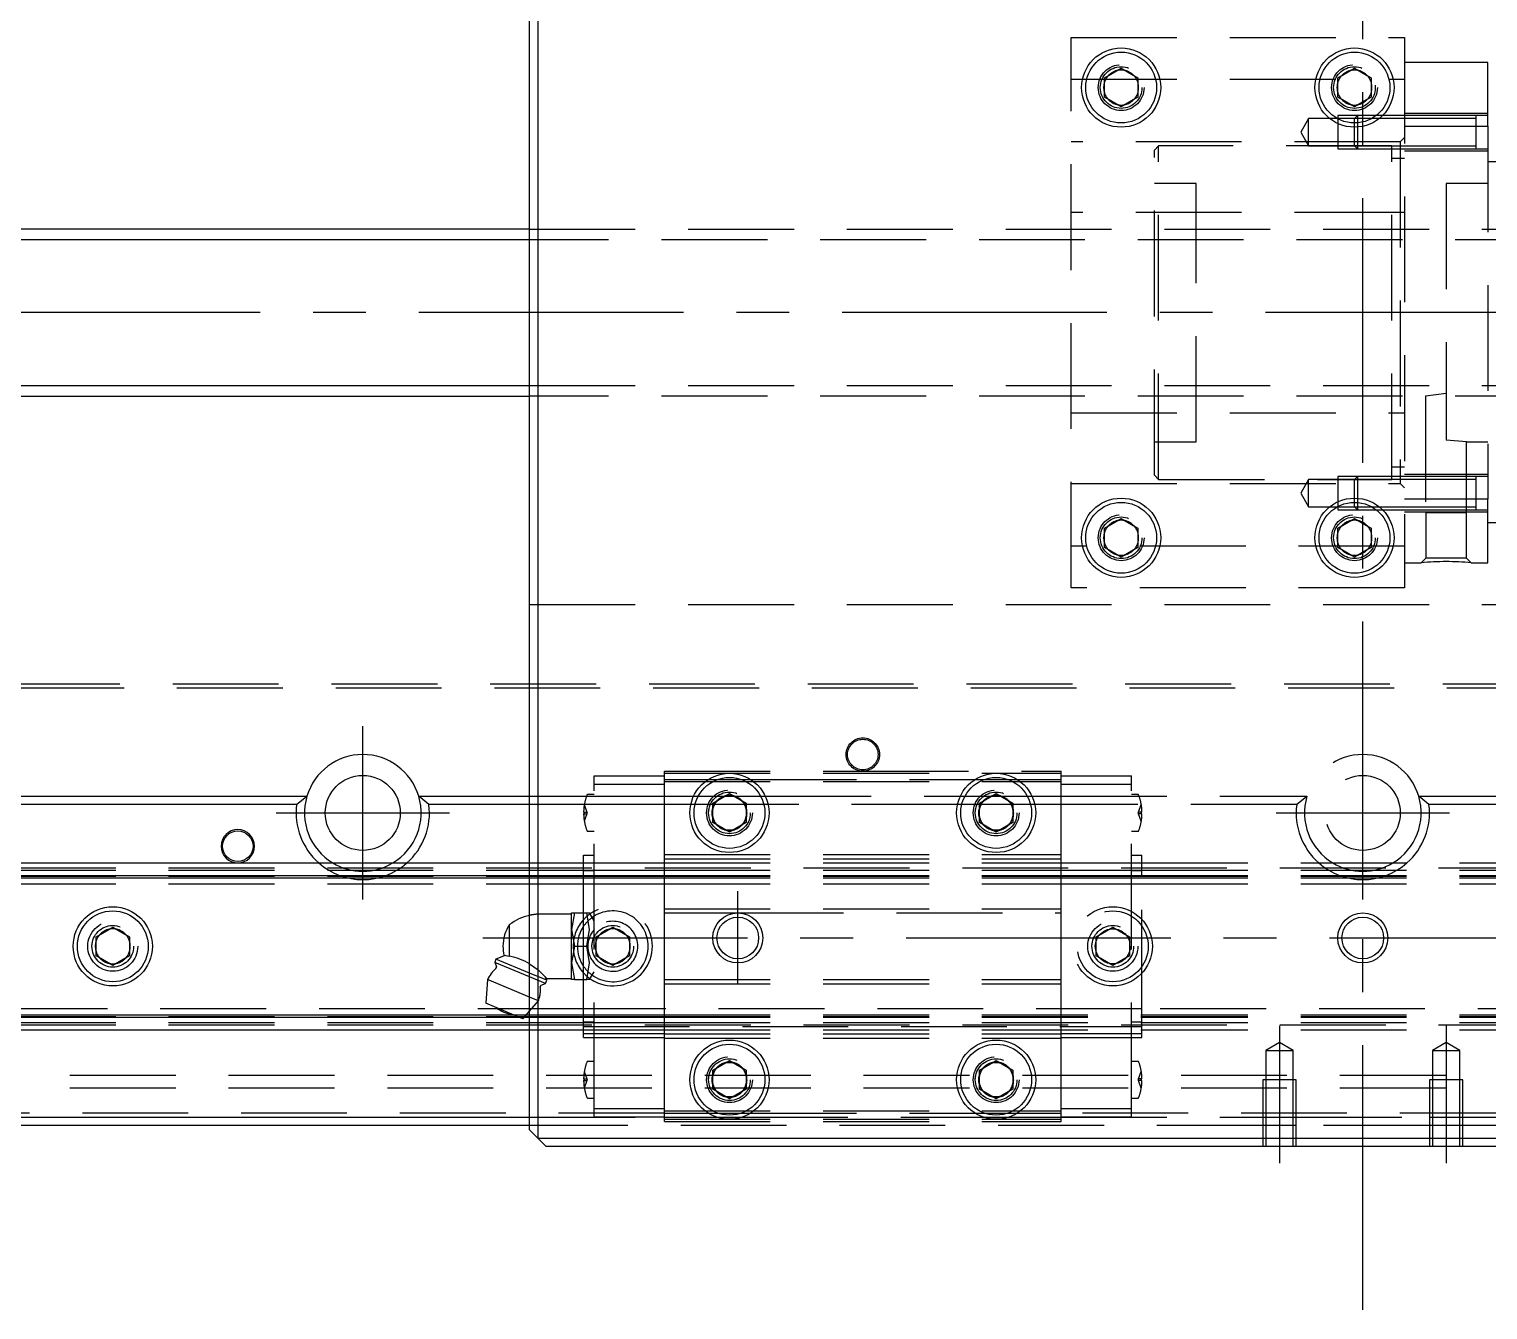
# Model space of a CAD drawing. Extents: x -11 to 1025, y -330 to 120.
# Drawn here: x 250 to 425, y -119.6 to 34 of the extents above; entities that cross this region are included whole.
import ezdxf

# ---------------------------------------------------------------- set-up
doc = ezdxf.new("R2010")
doc.units = 0
doc.linetypes.add('CENTER', pattern=[50.8, 31.75, -6.35, 6.35, -6.35])
doc.linetypes.add('DASHED', pattern=[19.05, 12.7, -6.35])
doc.layers.get('0').update_dxf_attribs({"linetype": 'CONTINUOUS'})
doc.layers.add('CENTER', color=1, linetype='CENTER')

msp = doc.modelspace()

# ---------------------------------------------------------------- linework, layer by layer
at = {"color": 7, "linetype": 'CONTINUOUS'}
for p, q in [((311, 99), (311, -99)), ((310, -98), (310, 98)), ((379, 28.15), (381, 29.31)), ((379, 25.85), (379, 28.15)), ((381, 29.31), (383, 28.15)), ((383, 28.15), (383, 25.85)), ((407, 28.15), (409, 29.31)), ((407, 25.85), (407, 28.15)), ((409, 29.31), (411, 28.15)), ((411, 28.15), (411, 25.85)), ((381, 24.69), (379, 25.85)), ((383, 25.85), (381, 24.69)), ((409, 24.69), (407, 25.85)), ((411, 25.85), (409, 24.69)), ((310, 10), (28, 10)), ((28, -10), (310, -10)), ((379, -25.85), (381, -24.69)), ((379, -28.15), (379, -25.85)), ((381, -24.69), (383, -25.85)), ((383, -25.85), (383, -28.15)), ((407, -25.85), (409, -24.69)), ((407, -28.15), (407, -25.85)), ((409, -24.69), (411, -25.85)), ((411, -25.85), (411, -28.15)), ((381, -29.31), (379, -28.15)), ((383, -28.15), (381, -29.31)), ((409, -29.31), (407, -28.15)), ((411, -28.15), (409, -29.31)), ((332, -58.85), (334, -57.69)), ((334, -57.69), (336, -58.85)), ((364, -58.85), (366, -57.69)), ((366, -57.69), (368, -58.85)), ((176.71, -58), (283.29, -58)), ((282.06, -59), (177.94, -59)), ((282.06, -59), (283.29, -58)), ((296.71, -58), (310, -58)), ((297.94, -59), (296.71, -58)), ((310, -59), (297.94, -59)), ((332, -61.15), (332, -58.85)), ((336, -58.85), (336, -61.15)), ((364, -61.15), (364, -58.85)), ((368, -58.85), (368, -61.15)), ((334, -62.31), (332, -61.15)), ((336, -61.15), (334, -62.31)), ((366, -62.31), (364, -61.15)), ((368, -61.15), (366, -62.31)), ((0, -66), (310, -66)), ((0, -67.52), (310, -67.52)), ((0, -67.8), (310, -67.8)), ((307.6, -77.18), (307.6, -73.4)), ((258, -74.85), (260, -73.69)), ((258, -77.15), (258, -74.85)), ((260, -73.69), (262, -74.85)), ((262, -74.85), (262, -77.15)), ((260, -78.31), (258, -77.15)), ((262, -77.15), (260, -78.31)), ((305.98, -77.56), (305.83, -77.93)), ((305.83, -77.93), (306.04, -78.44)), ((310, -79.66), (305.83, -77.93)), ((307.1, -77.09), (305.98, -77.56)), ((310, -79.22), (305.98, -77.56)), ((306.94, -77.07), (307.6, -77.18)), ((304.97, -80), (304.77, -82.84)), ((310, -82.09), (304.97, -80)), ((309.2, -84.68), (304.77, -82.84)), ((309.2, -84.68), (310, -83.76)), ((0, -84.2), (308.05, -84.2)), ((0, -84.48), (308.73, -84.48)), ((309.37, -84.48), (310, -84.48)), ((309.62, -84.2), (310, -84.2)), ((0, -86), (310, -86)), ((332, -90.85), (334, -89.69)), ((332, -93.15), (332, -90.85)), ((334, -89.69), (336, -90.85)), ((336, -90.85), (336, -93.15)), ((364, -90.85), (366, -89.69)), ((364, -93.15), (364, -90.85)), ((366, -89.69), (368, -90.85)), ((368, -90.85), (368, -93.15)), ((334, -94.31), (332, -93.15)), ((336, -93.15), (334, -94.31)), ((366, -94.31), (364, -93.15)), ((368, -93.15), (366, -94.31)), ((1, -96.5), (310, -96.5)), ((310, -97.5), (2, -97.5)), ((311, -99), (310, -98)), ((312, -100), (311, -99)), ((311, -99), (509, -99)), ((508, -100), (312, -100))]:
    msp.add_line(p, q, dxfattribs=at)
at = {"color": 3, "linetype": 'DASHED'}
for p, q in [((375, 33), (415, 33)), ((375, -33), (375, 33)), ((415, 33), (415, -33)), ((425, 30), (415, 30)), ((425, 22.36), (425, 30)), ((375, 28), (415, 28)), ((378.5, 27), (378.51, 27.25)), ((411.48, 27.29), (411.5, 27)), ((403.5, 23.3), (402.55, 21.65)), ((407, 23.3), (403.5, 23.3)), ((403.5, 20), (403.5, 23.3)), ((409.35, 23.65), (407, 23.65)), ((407, 23.65), (407, 23.25)), ((409, 23.3), (407, 23.3)), ((407, 23.25), (407, 22.69)), ((409.35, 23.65), (409, 23.3)), ((411.09, 23.3), (409, 23.3)), ((409, 22.75), (409, 23.3)), ((411.62, 23.65), (409.35, 23.65)), ((411.62, 23.65), (409.35, 23.65)), ((409.35, 23.65), (409.35, 22.76)), ((409.35, 22.76), (409.35, 22.26)), ((411.98, 23.3), (411.09, 23.3)), ((412.37, 23.65), (411.62, 23.65)), ((412.37, 23.65), (411.62, 23.65)), ((415, 23.3), (411.98, 23.3)), ((415, 23.65), (412.37, 23.65)), ((415, 23.65), (412.37, 23.65)), ((425, 23.9), (415, 23.9)), ((423.6, 23.65), (415, 23.65)), ((423.6, 23.3), (415, 23.3)), ((425, 23.65), (423.59, 23.65)), ((423.6, 19.65), (423.6, 23.65)), ((423.6, 19.65), (423.6, 23.65)), ((402.55, 21.65), (403.5, 20)), ((407, 22.69), (407, 19.65)), ((409, 22.25), (409, 22.75)), ((409, 20), (409, 22.25)), ((409.35, 22.26), (409.35, 19.65)), ((415, 22.36), (425, 22.36)), ((425, 22.36), (425, -22.36)), ((414.5, 20.5), (375, 20.5)), ((385.5, 20), (385, 19.5)), ((385, -19.5), (385, 19.5)), ((413.5, 20), (385.5, 20)), ((385.5, -20), (385.5, 20)), ((403.5, 20), (407, 20)), ((407, 20), (409, 20)), ((407, 19.65), (409.35, 19.65)), ((409, 20), (409.35, 19.65)), ((409, 20), (415, 20)), ((409.35, 19.65), (415, 19.65)), ((409.35, 19.65), (415, 19.65)), ((413.5, -20), (413.5, 20)), ((415, 21), (414.5, 20.5)), ((414.5, 20.5), (414.5, -20.5)), ((415, 20), (423.6, 20)), ((415, 19.65), (423.6, 19.65)), ((415, 19.4), (425, 19.4)), ((423.59, 19.65), (425, 19.65)), ((423.6, 19.65), (423.6, 19.65)), ((415, 18.5), (413.5, 18.5)), ((425, 18.15), (429, 18.15)), ((390, 15.5), (385, 15.5)), ((390, -15.5), (390, 15.5)), ((425, 15.5), (420, 15.5)), ((420, 15.5), (420, -15.3)), ((414.5, 12), (375, 12)), ((415, 12), (414.5, 12)), ((310, 10), (510, 10)), ((510, 8.75), (310, 8.75)), ((310, -8.75), (510, -8.75)), ((510, -10), (310, -10)), ((420, -9.69), (417.54, -10)), ((417.54, -10), (417.59, -9.99)), ((417.54, -10), (417.54, -24)), ((375, -12), (414.5, -12)), ((414.5, -12), (415, -12)), ((414.5, -12), (415, -12)), ((385, -15.5), (390, -15.5)), ((422.46, -15.5), (420, -15.3)), ((422.46, -24), (422.46, -15.5)), ((422.46, -15.5), (425, -15.5)), ((413.5, -18.5), (415, -18.5)), ((375, -20.5), (414.5, -20.5)), ((385, -19.5), (385.5, -20)), ((385.5, -20), (413.5, -20)), ((403.5, -20), (402.55, -21.65)), ((407, -20), (403.5, -20)), ((403.5, -21.65), (403.5, -20)), ((409.35, -19.65), (407, -19.65)), ((407, -19.65), (407, -22.69)), ((409, -20), (407, -20)), ((409.35, -19.65), (409, -20)), ((415, -20), (409, -20)), ((409, -22.25), (409, -20)), ((415, -19.65), (409.35, -19.65)), ((415, -19.65), (409.35, -19.65)), ((409.35, -19.65), (409.35, -22.26)), ((414.5, -20.5), (415, -21)), ((425, -19.4), (415, -19.4)), ((423.6, -19.65), (415, -19.65)), ((423.6, -20), (415, -20)), ((425, -19.65), (423.59, -19.65)), ((423.6, -23.65), (423.6, -19.65)), ((423.6, -23.65), (423.6, -19.65)), ((402.55, -21.65), (403.5, -23.3)), ((403.5, -23.3), (403.5, -21.65)), ((407, -22.69), (407, -23.25)), ((409, -22.75), (409, -22.25)), ((409, -23.3), (409, -22.75)), ((409.35, -22.26), (409.35, -22.76)), ((425, -22.36), (415, -22.36)), ((425, -30), (425, -22.36)), ((403.5, -23.3), (407, -23.3)), ((407, -23.25), (407, -23.65)), ((407, -23.3), (409, -23.3)), ((407, -23.65), (409.35, -23.65)), ((409, -23.3), (409.35, -23.65)), ((409, -23.3), (411.09, -23.3)), ((409.35, -22.76), (409.35, -23.65)), ((409.35, -23.65), (411.62, -23.65)), ((409.35, -23.65), (411.62, -23.65)), ((411.09, -23.3), (411.98, -23.3)), ((411.62, -23.65), (412.37, -23.65)), ((411.62, -23.65), (412.37, -23.65)), ((411.98, -23.3), (415, -23.3)), ((412.37, -23.65), (415, -23.65)), ((412.37, -23.65), (415, -23.65)), ((415, -23.3), (423.6, -23.3)), ((415, -23.65), (423.6, -23.65)), ((415, -23.9), (425, -23.9)), ((422.46, -24), (417.54, -24)), ((417.55, -24), (417.55, -29.45)), ((422.45, -29.45), (422.45, -24)), ((423.59, -23.65), (425, -23.65)), ((423.6, -23.65), (423.6, -23.65)), ((425, -25.15), (429, -25.15)), ((415, -28), (375, -28)), ((378.5, -27), (378.51, -26.75)), ((406.5, -27), (406.52, -26.7)), ((417.55, -29.45), (417, -30)), ((422.45, -29.45), (417.55, -29.45)), ((423, -30), (422.45, -29.45)), ((415, -30), (417, -30)), ((423, -30), (425, -30)), ((415, -33), (375, -33)), ((310, -35), (510, -35)), ((0.5, -44.5), (819.5, -44.5)), ((1, -45), (819, -45)), ((317.77, -55.55), (326.2, -55.55)), ((317.77, -56.55), (317.77, -55.55)), ((326.2, -56), (326.2, -55)), ((326.2, -55), (350, -55)), ((326.2, -55.25), (373.8, -55.25)), ((326.2, -56), (331.44, -56)), ((326.2, -65), (326.2, -56)), ((331.44, -56), (332.56, -56)), ((332.56, -56), (335.44, -56)), ((335.44, -56), (336.56, -56)), ((336.56, -56), (363.44, -56)), ((350, -55), (373.8, -55)), ((363.44, -56), (364.56, -56)), ((364.56, -56), (367.44, -56)), ((367.44, -56), (368.56, -56)), ((368.56, -56), (373.8, -56)), ((373.8, -56), (373.8, -55)), ((373.8, -55.55), (382.23, -55.55)), ((373.8, -65), (373.8, -56)), ((382.23, -56.55), (382.23, -55.55)), ((317.77, -56.55), (326.2, -56.55)), ((317.77, -95.45), (317.77, -56.55)), ((326.2, -56.25), (373.8, -56.25)), ((373.8, -56.55), (382.23, -56.55)), ((382.23, -95.45), (382.23, -56.55)), ((310, -58), (316.84, -58)), ((316.58, -59), (310, -59)), ((316.58, -59), (316.9, -59.9)), ((317.77, -59), (316.58, -59)), ((316.84, -58), (317.77, -58)), ((317.77, -57.8), (316.99, -57.8)), ((317.77, -58), (326.2, -58)), ((326.2, -59), (317.77, -59)), ((326.2, -58), (329.69, -58)), ((329.36, -59), (326.2, -59)), ((329.87, -59), (329.36, -59)), ((329.69, -58), (330.25, -58)), ((331.44, -59), (329.87, -59)), ((330.25, -58), (332.11, -58)), ((331.71, -59), (331.44, -59)), ((332, -59), (331.71, -59)), ((332.15, -59), (332, -59)), ((332.11, -58), (332.5, -58)), ((332.2, -59), (332.15, -59)), ((335.8, -59), (332.2, -59)), ((332.5, -58), (333.36, -58)), ((333.36, -58), (333.46, -58)), ((333.46, -58), (333.5, -58)), ((333.5, -58), (334.5, -58)), ((334.5, -58), (334.54, -58)), ((334.54, -58), (334.64, -58)), ((334.64, -58), (335.5, -58)), ((335.5, -58), (335.89, -58)), ((335.85, -59), (335.8, -59)), ((336, -59), (335.85, -59)), ((335.89, -58), (337.75, -58)), ((336.29, -59), (336, -59)), ((336.56, -59), (336.29, -59)), ((338.13, -59), (336.56, -59)), ((337.75, -58), (338.31, -58)), ((338.64, -59), (338.13, -59)), ((338.31, -58), (361.69, -58)), ((361.36, -59), (338.64, -59)), ((361.87, -59), (361.36, -59)), ((361.69, -58), (362.25, -58)), ((363.44, -59), (361.87, -59)), ((362.25, -58), (364.11, -58)), ((363.71, -59), (363.44, -59)), ((364, -59), (363.71, -59)), ((364.15, -59), (364, -59)), ((364.11, -58), (364.5, -58)), ((364.2, -59), (364.15, -59)), ((367.8, -59), (364.2, -59)), ((364.5, -58), (365.36, -58)), ((365.36, -58), (365.46, -58)), ((365.46, -58), (365.5, -58)), ((365.5, -58), (366.5, -58)), ((366.5, -58), (366.54, -58)), ((366.54, -58), (366.64, -58)), ((366.64, -58), (367.5, -58)), ((367.5, -58), (367.89, -58)), ((367.85, -59), (367.8, -59)), ((368, -59), (367.85, -59)), ((367.89, -58), (369.75, -58)), ((368.29, -59), (368, -59)), ((368.56, -59), (368.29, -59)), ((370.13, -59), (368.56, -59)), ((369.75, -58), (370.31, -58)), ((370.64, -59), (370.13, -59)), ((370.31, -58), (373.8, -58)), ((373.8, -59), (370.64, -59)), ((373.8, -58), (403.29, -58)), ((402.06, -59), (373.8, -59)), ((383.01, -57.8), (382.23, -57.8)), ((383.1, -59.9), (383.42, -59)), ((402.06, -59), (403.29, -58)), ((416.71, -58), (446.2, -58)), ((417.94, -59), (416.71, -58)), ((446.2, -59), (417.94, -59)), ((316.5, -59.9), (316.58, -59.9)), ((316.58, -60.1), (316.5, -60.1)), ((316.58, -59.9), (316.9, -59.9)), ((316.58, -59.9), (316.58, -60.1)), ((316.9, -60.1), (316.58, -61)), ((316.58, -60.1), (316.9, -60.1)), ((316.9, -59.9), (316.94, -60)), ((316.9, -60.1), (316.94, -60)), ((331.5, -60), (331.53, -59.59)), ((363.5, -60), (363.53, -59.59)), ((383.1, -59.9), (383.06, -60)), ((383.1, -60.1), (383.06, -60)), ((383.42, -59.9), (383.1, -59.9)), ((383.42, -61), (383.1, -60.1)), ((383.42, -60.1), (383.1, -60.1)), ((383.42, -60.1), (383.42, -59.9)), ((383.42, -59.9), (383.5, -59.9)), ((383.5, -60.1), (383.42, -60.1)), ((316.99, -62.2), (317.77, -62.2)), ((382.23, -62.2), (383.01, -62.2)), ((310, -66), (316.5, -66)), ((316.5, -65.07), (317.77, -65.07)), ((316.5, -67.67), (316.5, -65.07)), ((316.5, -65.08), (317.77, -65.08)), ((316.5, -66), (317.77, -66)), ((317.77, -66), (326.2, -66)), ((326.2, -65), (373.8, -65)), ((326.2, -65.5), (326.2, -65)), ((326.2, -71.5), (326.2, -65.5)), ((326.2, -65.5), (373.8, -65.5)), ((326.2, -66), (373.8, -66)), ((373.8, -65.5), (373.8, -65)), ((373.8, -71.5), (373.8, -65.5)), ((373.8, -66), (383.5, -66)), ((382.23, -65.07), (383.5, -65.07)), ((382.23, -65.08), (383.5, -65.08)), ((383.5, -67.67), (383.5, -65.07)), ((383.5, -66), (436.5, -66)), ((0, -66.6), (820, -66.6)), ((0, -66.85), (310, -66.85)), ((0, -67.58), (316.5, -67.58)), ((310, -66.85), (316.5, -66.85)), ((310, -67.52), (316.5, -67.52)), ((310, -67.8), (316.5, -67.8)), ((316.5, -66.85), (317.77, -66.85)), ((316.5, -66.92), (317.77, -66.92)), ((316.5, -67.52), (317.77, -67.52)), ((316.5, -67.58), (317.77, -67.58)), ((316.5, -72), (316.5, -67.67)), ((316.5, -67.8), (317.77, -67.8)), ((317.77, -66.85), (326.2, -66.85)), ((317.77, -67.52), (326.2, -67.52)), ((317.77, -67.58), (326.2, -67.58)), ((317.77, -67.8), (326.2, -67.8)), ((326.2, -66.85), (373.8, -66.85)), ((326.2, -67.52), (373.8, -67.52)), ((326.2, -67.58), (373.8, -67.58)), ((326.2, -67.8), (373.8, -67.8)), ((373.8, -66.85), (383.5, -66.85)), ((373.8, -67.52), (383.5, -67.52)), ((373.8, -67.58), (383.5, -67.58)), ((373.8, -67.8), (383.5, -67.8)), ((382.23, -66.92), (383.5, -66.92)), ((383.5, -66.85), (436.5, -66.85)), ((383.5, -67.52), (436.5, -67.52)), ((383.5, -67.58), (436.5, -67.58)), ((383.5, -84.33), (383.5, -67.67)), ((383.5, -67.8), (436.5, -67.8)), ((0, -68.5), (316.5, -68.5)), ((316.5, -68.5), (317.77, -68.5)), ((317.77, -68.5), (326.2, -68.5)), ((326.2, -68.5), (373.8, -68.5)), ((373.8, -68.5), (383.5, -68.5)), ((383.5, -68.5), (436.5, -68.5)), ((326.2, -72), (326.2, -71.5)), ((326.2, -71.5), (373.8, -71.5)), ((373.8, -72), (373.8, -71.5)), ((315.04, -72.15), (311.04, -72.15)), ((311.04, -78.83), (311.04, -72.15)), ((315.04, -74), (315.04, -72)), ((315.04, -72), (315.4, -72)), ((315.4, -72), (315.04, -74)), ((315.4, -72), (316.87, -72)), ((316.5, -80), (316.5, -72)), ((316.87, -72), (317.22, -72)), ((317.22, -74), (316.87, -72)), ((317.77, -72.94), (317.22, -72)), ((326.2, -80), (326.2, -72)), ((326.2, -72), (335, -72)), ((335, -72), (373.8, -72)), ((373.8, -80), (373.8, -72)), ((315.04, -74), (315.4, -76)), ((315.04, -78), (315.04, -74)), ((316.87, -76), (317.22, -74)), ((318, -74.85), (320, -73.69)), ((318, -77.15), (318, -74.85)), ((320, -73.69), (322, -74.85)), ((322, -74.85), (322, -77.15)), ((378, -74.85), (380, -73.69)), ((378, -77.15), (378, -74.85)), ((380, -73.69), (382, -74.85)), ((382, -74.85), (382, -77.15)), ((257.5, -76), (257.53, -75.59)), ((315.4, -76), (315.04, -78)), ((315.4, -76), (316.87, -76)), ((317.22, -78), (316.87, -76)), ((317.5, -76), (317.53, -75.59)), ((377.5, -76), (377.53, -75.59)), ((310, -78.1), (311.04, -78.83)), ((315.04, -80), (315.04, -78)), ((315.04, -78), (315.4, -80)), ((316.87, -80), (317.22, -78)), ((320, -78.31), (318, -77.15)), ((322, -77.15), (320, -78.31)), ((380, -78.31), (378, -77.15)), ((382, -77.15), (380, -78.31)), ((312.08, -80.08), (310, -79.22)), ((311.93, -80.45), (310, -79.66)), ((311.04, -78.83), (312.08, -79.85)), ((311.42, -80.66), (311.93, -80.45)), ((312.08, -80.08), (311.9, -79.64)), ((311.93, -80.45), (312.08, -80.08)), ((312.08, -79.85), (315.04, -79.85)), ((315.4, -80), (315.04, -80)), ((315.4, -80), (316.87, -80)), ((316.5, -84.33), (316.5, -80)), ((317.22, -80), (316.87, -80)), ((317.22, -80), (317.77, -79.06)), ((326.2, -80.5), (326.2, -80)), ((326.2, -80), (373.8, -80)), ((326.2, -86.5), (326.2, -80.5)), ((326.2, -80.5), (373.8, -80.5)), ((373.8, -80.5), (373.8, -80)), ((373.8, -86.5), (373.8, -80.5)), ((311.07, -82.53), (310, -82.09)), ((316.5, -83.5), (0, -83.5)), ((310, -83.76), (311.07, -82.53)), ((317.77, -83.5), (316.5, -83.5)), ((326.2, -83.5), (317.77, -83.5)), ((383.5, -83.5), (326.2, -83.5)), ((436.5, -83.5), (383.5, -83.5)), ((0, -84.42), (316.5, -84.42)), ((0, -85.15), (310, -85.15)), ((0, -85.4), (820, -85.4)), ((308.05, -84.2), (309.62, -84.2)), ((308.73, -84.48), (309.37, -84.48)), ((310, -84.2), (316.5, -84.2)), ((310, -84.48), (316.5, -84.48)), ((310, -85.15), (316.5, -85.15)), ((316.5, -84.2), (317.77, -84.2)), ((316.5, -86.93), (316.5, -84.33)), ((316.5, -84.42), (317.77, -84.42)), ((316.5, -84.48), (317.77, -84.48)), ((317.77, -85.08), (316.5, -85.08)), ((316.5, -85.15), (317.77, -85.15)), ((316.5, -85.6), (383.5, -85.6)), ((317.77, -84.2), (326.2, -84.2)), ((317.77, -84.42), (326.2, -84.42)), ((317.77, -84.48), (326.2, -84.48)), ((317.77, -85.15), (326.2, -85.15)), ((326.2, -84.2), (383.5, -84.2)), ((326.2, -84.42), (383.5, -84.42)), ((326.2, -84.48), (383.5, -84.48)), ((326.2, -85.15), (383.5, -85.15)), ((383.5, -85.08), (382.23, -85.08)), ((383.5, -84.2), (436.5, -84.2)), ((383.5, -86.93), (383.5, -84.33)), ((383.5, -84.42), (436.5, -84.42)), ((383.5, -84.48), (436.5, -84.48)), ((383.5, -85.15), (436.5, -85.15)), ((310, -86), (316.5, -86)), ((316.5, -86), (317.77, -86)), ((316.5, -86.46), (317.77, -86.46)), ((316.5, -86.92), (317.77, -86.92)), ((316.5, -86.93), (317.77, -86.93)), ((317.77, -86), (326.2, -86)), ((317.77, -86.46), (326.2, -86.46)), ((317.77, -86.93), (326.2, -86.93)), ((326.2, -86), (383.5, -86)), ((326.2, -87), (326.2, -86.5)), ((326.2, -86.5), (373.8, -86.5)), ((326.2, -96), (326.2, -87)), ((326.2, -87), (373.8, -87)), ((373.8, -86.46), (382.23, -86.46)), ((373.8, -87), (373.8, -86.5)), ((373.8, -86.93), (382.23, -86.93)), ((373.8, -96), (373.8, -87)), ((382.23, -86.46), (383.5, -86.46)), ((382.23, -86.92), (383.5, -86.92)), ((382.23, -86.93), (383.5, -86.93)), ((383.5, -86), (436.5, -86)), ((400, -87.55), (398.35, -88.5)), ((398.35, -88.5), (398.35, -92)), ((398.35, -88.5), (401.65, -88.5)), ((401.65, -88.5), (400, -87.55)), ((401.65, -92), (401.65, -88.5)), ((420, -87.55), (418.35, -88.5)), ((418.35, -88.5), (418.35, -92)), ((418.35, -88.5), (421.65, -88.5)), ((421.65, -88.5), (420, -87.55)), ((421.65, -92), (421.65, -88.5)), ((316.58, -91), (316.9, -91.9)), ((317.77, -89.8), (316.99, -89.8)), ((383.01, -89.8), (382.23, -89.8)), ((383.1, -91.9), (383.42, -91)), ((820, -91.5), (0, -91.5)), ((316.5, -91.9), (316.58, -91.9)), ((316.58, -92.1), (316.5, -92.1)), ((316.58, -91.9), (316.9, -91.9)), ((316.58, -91.9), (316.58, -92.1)), ((316.9, -92.1), (316.58, -93)), ((316.58, -92.1), (316.9, -92.1)), ((316.9, -91.9), (316.94, -92)), ((316.9, -92.1), (316.94, -92)), ((331.5, -92), (331.53, -91.59)), ((363.5, -92), (363.53, -91.59)), ((383.1, -91.9), (383.06, -92)), ((383.1, -92.1), (383.06, -92)), ((383.42, -91.9), (383.1, -91.9)), ((383.42, -93), (383.1, -92.1)), ((383.42, -92.1), (383.1, -92.1)), ((383.42, -92.1), (383.42, -91.9)), ((383.42, -91.9), (383.5, -91.9)), ((383.5, -92.1), (383.42, -92.1)), ((398, -92), (398, -100)), ((402, -92), (398, -92)), ((398.35, -92), (398.35, -100)), ((401.65, -100), (401.65, -92)), ((402, -100), (402, -92)), ((418, -92), (418, -100)), ((422, -92), (418, -92)), ((418.35, -92), (418.35, -100)), ((421.65, -100), (421.65, -92)), ((422, -100), (422, -92)), ((820, -93), (0, -93)), ((316.99, -94.2), (317.77, -94.2)), ((382.23, -94.2), (383.01, -94.2)), ((326.2, -96), (0.5, -96)), ((317.77, -96.45), (317.77, -95.45)), ((317.77, -95.45), (326.2, -95.45)), ((326.2, -95.75), (373.8, -95.75)), ((326.2, -96), (331.44, -96)), ((326.2, -97), (326.2, -96)), ((331.44, -96), (332.56, -96)), ((332.56, -96), (335.44, -96)), ((335.44, -96), (336.56, -96)), ((336.56, -96), (363.44, -96)), ((363.44, -96), (364.56, -96)), ((364.56, -96), (367.44, -96)), ((367.44, -96), (368.56, -96)), ((368.56, -96), (373.8, -96)), ((373.8, -95.45), (382.23, -95.45)), ((373.8, -97), (373.8, -96)), ((446.2, -96), (373.8, -96)), ((382.23, -96.45), (382.23, -95.45)), ((310, -96.5), (326.2, -96.5)), ((398, -97.5), (310, -97.5)), ((317.77, -96.45), (326.2, -96.45)), ((326.2, -96.5), (332.48, -96.5)), ((326.2, -96.75), (373.8, -96.75)), ((326.2, -97), (373.8, -97)), ((332.48, -96.5), (335.52, -96.5)), ((335.52, -96.5), (364.48, -96.5)), ((364.48, -96.5), (367.52, -96.5)), ((367.52, -96.5), (373.8, -96.5)), ((373.8, -96.45), (382.23, -96.45)), ((373.8, -96.5), (398, -96.5)), ((398, -96.5), (402, -96.5)), ((402, -97.5), (398, -97.5)), ((402, -96.5), (418, -96.5)), ((418, -97.5), (402, -97.5)), ((418, -96.5), (422, -96.5)), ((422, -97.5), (418, -97.5)), ((422, -96.5), (446.2, -96.5)), ((510, -97.5), (422, -97.5))]:
    msp.add_line(p, q, dxfattribs=at)
at = {"color": 3, "linetype": 'CONTINUOUS'}
for p, q in [((310, 8.75), (28, 8.75)), ((28, -8.75), (310, -8.75))]:
    msp.add_line(p, q, dxfattribs=at)
at = {"color": 7, "linetype": 'CONTINUOUS'}
for centre, radius in [((381, 27), 4.75), ((409, 27), 4.75), ((381, 27), 4.25), ((409, 27), 4.25), ((381, -27), 4.75), ((381, -27), 4.25), ((409, -27), 4.75), ((409, -27), 4.25), ((290, -60), 4.5), ((334, -60), 4.75), ((334, -60), 4.25), ((366, -60), 4.75), ((366, -60), 4.25), ((260, -76), 4.75), ((260, -76), 4.25), ((335, -75), 2.5), ((410, -75), 3), ((410, -75), 2.5), ((334, -92), 4.75), ((366, -92), 4.75), ((334, -92), 4.25), ((366, -92), 4.25)]:
    msp.add_circle(centre, radius, dxfattribs=at)
at = {"color": 3, "linetype": 'DASHED'}
for centre, radius in [((381, 27), 2.75), ((381, 27), 2.5), ((409, 27), 2.75), ((409, 27), 2.5), ((381, -27), 2.75), ((381, -27), 2.5), ((409, -27), 2.75), ((409, -27), 2.5), ((350, -53), 2), ((350, -53), 1.83), ((410, -60), 4.5), ((334, -60), 2.75), ((334, -60), 2.5), ((366, -60), 2.75), ((366, -60), 2.5), ((334, -60), 2.07), ((366, -60), 2.07), ((380, -76), 4.75), ((380, -76), 4.25), ((260, -76), 3), ((260, -76), 2.5), ((320, -76), 2.5), ((380, -76), 3), ((380, -76), 2.5), ((380, -76), 2.1), ((334, -92), 2.75), ((366, -92), 2.75), ((334, -92), 2.5), ((334, -92), 2.07), ((366, -92), 2.5), ((366, -92), 2.07)]:
    msp.add_circle(centre, radius, dxfattribs=at)
at = {"color": 3, "linetype": 'CONTINUOUS'}
for centre, radius in [((275, -64), 1.83), ((335, -75), 3)]:
    msp.add_circle(centre, radius, dxfattribs=at)
at = {"color": 3, "linetype": 'DASHED'}
for centre, radius, start, end in [((381, 27), 2.1, 137.7528, 162.2472), ((381, 27), 2.1, 102.2472, 137.7528), ((381, 27), 2.1, 77.7528, 102.2472), ((381, 27), 2.1, 42.2472, 77.7528), ((381, 27), 2.1, 17.7528, 42.2472), ((409, 27), 2.1, 137.7528, 162.2472), ((409, 27), 2.1, 102.2472, 137.7528), ((409, 27), 2.1, 77.7528, 102.2472), ((409, 27), 2.1, 42.2472, 77.7528), ((409, 27), 2.1, 17.7528, 42.2472), ((381, 27), 2.1, 162.2472, 180), ((381, 27), 2.1, 180, 197.7528), ((381, 27), 2.1, 197.7528, 222.2472), ((381, 27), 2.1, 317.7528, 342.2472), ((381, 27), 2.1, 342.2472, 17.7528), ((409, 27), 2.1, 162.2472, 180), ((409, 27), 2.1, 180, 197.7528), ((409, 27), 2.1, 197.7528, 222.2472), ((409, 27), 2.1, 317.7528, 342.2472), ((409, 27), 2.1, 342.2472, 17.7528), ((381, 27), 2.1, 222.2472, 257.7528), ((381, 27), 2.1, 257.7528, 282.2472), ((381, 27), 2.1, 282.2472, 317.7528), ((409, 27), 2.1, 222.2472, 257.7528), ((409, 27), 2.1, 257.7528, 282.2472), ((409, 27), 2.1, 282.2472, 317.7528), ((381, -27), 2.1, 137.7528, 162.2472), ((381, -27), 2.1, 102.2472, 137.7528), ((381, -27), 2.1, 77.7528, 102.2472), ((381, -27), 2.1, 42.2472, 77.7528), ((381, -27), 2.1, 17.7528, 42.2472), ((409, -27), 2.1, 137.7528, 162.2472), ((409, -27), 2.1, 102.2472, 137.7528), ((409, -27), 2.1, 77.7528, 102.2472), ((409, -27), 2.1, 42.2472, 77.7528), ((409, -27), 2.1, 17.7528, 42.2472), ((381, -27), 2.1, 162.2472, 180), ((381, -27), 2.1, 180, 197.7528), ((381, -27), 2.1, 197.7528, 222.2472), ((381, -27), 2.1, 317.7528, 342.2472), ((381, -27), 2.1, 342.2472, 17.7528), ((409, -27), 2.1, 162.2472, 180), ((409, -27), 2.1, 180, 197.7528), ((409, -27), 2.1, 197.7528, 222.2472), ((409, -27), 2.1, 317.7528, 342.2472), ((409, -27), 2.1, 342.2472, 17.7528), ((381, -27), 2.1, 222.2472, 257.7528), ((381, -27), 2.1, 257.7528, 282.2472), ((381, -27), 2.1, 282.2472, 317.7528), ((409, -27), 2.1, 222.2472, 257.7528), ((409, -27), 2.1, 257.7528, 282.2472), ((409, -27), 2.1, 282.2472, 317.7528), ((420, -62.79), 32.93, 84.7732, 95.2268), ((410, -60), 7, 16.6015, 163.3985), ((322.5, -60), 6, 170.4203, 179.0449), ((322.5, -60), 6, 159.1494, 170.4059), ((316.99, -57.9), 0.1, 90, 159.1494), ((334, -60), 2.1, 162.2472, 180), ((334, -60), 2.06, 165.9141, 194.0859), ((334, -60), 2.06, 134.0859, 165.9141), ((334, -60), 2.1, 137.7528, 162.2472), ((334, -60), 2.1, 102.2472, 137.7528), ((334, -60), 2.06, 105.9141, 134.0859), ((334, -60), 2.06, 74.0859, 105.9141), ((334, -60), 2.1, 77.7528, 102.2472), ((334, -60), 2.1, 42.2472, 77.7528), ((334, -60), 2.06, 45.9141, 74.0859), ((334, -60), 2.06, 14.0859, 45.9141), ((334, -60), 2.1, 17.7528, 42.2472), ((334, -60), 2.1, 342.2472, 17.7528), ((334, -60), 2.06, 0, 14.0859), ((366, -60), 2.1, 162.2472, 180), ((366, -60), 2.06, 165.9141, 194.0859), ((366, -60), 2.06, 134.0859, 165.9141), ((366, -60), 2.1, 137.7528, 162.2472), ((366, -60), 2.1, 102.2472, 137.7528), ((366, -60), 2.06, 105.9141, 134.0859), ((366, -60), 2.06, 74.0859, 105.9141), ((366, -60), 2.1, 77.7528, 102.2472), ((366, -60), 2.1, 42.2472, 77.7528), ((366, -60), 2.06, 45.9141, 74.0859), ((366, -60), 2.06, 14.0859, 45.9141), ((366, -60), 2.1, 17.7528, 42.2472), ((366, -60), 2.1, 342.2472, 17.7528), ((366, -60), 2.06, 0, 14.0859), ((383.01, -57.9), 0.1, 20.8506, 90), ((377.5, -60), 6, 9.5941, 20.8506), ((377.5, -60), 6, 0.9551, 9.5797), ((410, -60), 8, 172.8192, 228.5904), ((410, -60), 7, 163.3985, 238.9973), ((410, -60), 7, 301.0027, 16.6015), ((410, -60), 8, 311.4096, 7.1808), ((322.5, -60), 6, 180.9551, 189.5797), ((322.5, -60), 6, 189.5941, 200.8506), ((334, -60), 2.1, 180, 197.7528), ((334, -60), 2.06, 194.0859, 225.9141), ((334, -60), 2.1, 197.7528, 222.2472), ((334, -60), 2.06, 314.0859, 345.9141), ((334, -60), 2.1, 317.7528, 342.2472), ((334, -60), 2.06, 345.9141, 0), ((366, -60), 2.1, 180, 197.7528), ((366, -60), 2.06, 194.0859, 225.9141), ((366, -60), 2.1, 197.7528, 222.2472), ((366, -60), 2.06, 314.0859, 345.9141), ((366, -60), 2.1, 317.7528, 342.2472), ((366, -60), 2.06, 345.9141, 0), ((377.5, -60), 6, 339.1494, 350.4059), ((377.5, -60), 6, 350.4203, 359.0449), ((316.99, -62.1), 0.1, 200.8506, 270), ((334, -60), 2.1, 222.2472, 257.7528), ((334, -60), 2.06, 225.9141, 254.0859), ((334, -60), 2.06, 254.0859, 285.9141), ((334, -60), 2.1, 257.7528, 282.2472), ((334, -60), 2.1, 282.2472, 317.7528), ((334, -60), 2.06, 285.9141, 314.0859), ((366, -60), 2.1, 222.2472, 257.7528), ((366, -60), 2.06, 225.9141, 254.0859), ((366, -60), 2.06, 254.0859, 285.9141), ((366, -60), 2.1, 257.7528, 282.2472), ((366, -60), 2.1, 282.2472, 317.7528), ((366, -60), 2.06, 285.9141, 314.0859), ((383.01, -62.1), 0.1, 270, 339.1494), ((290, -60), 8, 228.5904, 311.4096), ((290, -60), 7, 238.9973, 301.0027), ((410, -60), 8, 228.5904, 311.4096), ((410, -60), 7, 238.9973, 301.0027), ((320, -76), 4.75, 241.9725, 118.0275), ((320, -76), 4.25, 0, 121.6801), ((311.27, -78.15), 6, 92.1786, 102.2311), ((320, -76), 4.75, 137.4631, 180), ((320, -76), 4.75, 124.896, 137.4631), ((320, -76), 4.25, 125.4736, 145.4397), ((320, -76), 4.75, 118.0275, 124.896), ((320, -76), 4.25, 121.6801, 125.4736), ((320, -76), 3, 221.9267, 138.0733), ((260, -76), 2.1, 137.7528, 162.2472), ((260, -76), 2.1, 102.2472, 137.7528), ((260, -76), 2.1, 77.7528, 102.2472), ((260, -76), 2.1, 42.2472, 77.7528), ((260, -76), 2.1, 17.7528, 42.2472), ((320, -76), 4.25, 145.4397, 214.5603), ((320, -76), 3, 138.0733, 180), ((320, -76), 2.1, 137.7528, 162.2472), ((320, -76), 2.1, 102.2472, 137.7528), ((320, -76), 2.1, 77.7528, 102.2472), ((320, -76), 2.1, 42.2472, 77.7528), ((320, -76), 2.1, 17.7528, 42.2472), ((260, -76), 2.1, 162.2472, 180), ((260, -76), 2.1, 180, 197.7528), ((260, -76), 2.1, 197.7528, 222.2472), ((260, -76), 2.1, 317.7528, 342.2472), ((260, -76), 2.1, 342.2472, 17.7528), ((320, -76), 4.75, 180, 222.5369), ((320, -76), 3, 180, 221.9267), ((320, -76), 4.25, 238.3199, 0), ((320, -76), 2.1, 162.2472, 180), ((320, -76), 2.1, 180, 197.7528), ((320, -76), 2.1, 197.7528, 222.2472), ((320, -76), 2.1, 317.7528, 342.2472), ((320, -76), 2.1, 342.2472, 17.7528), ((260, -76), 2.1, 222.2472, 257.7528), ((260, -76), 2.1, 257.7528, 282.2472), ((260, -76), 2.1, 282.2472, 317.7528), ((320, -76), 4.25, 214.5603, 234.5264), ((320, -76), 2.1, 222.2472, 257.7528), ((320, -76), 2.1, 257.7528, 282.2472), ((320, -76), 2.1, 282.2472, 317.7528), ((320, -76), 4.75, 222.5369, 235.104), ((320, -76), 4.75, 235.104, 241.9725), ((320, -76), 4.25, 234.5264, 238.3199), ((308.02, -81.27), 3.3, 337.5002, 6.8361), ((311.49, -80.85), 0.2, 112.5015, 186.8388), ((322.5, -92), 6, 170.4203, 179.0449), ((322.5, -92), 6, 159.1494, 170.4059), ((316.99, -89.9), 0.1, 90, 159.1494), ((334, -92), 2.06, 134.0859, 165.9141), ((334, -92), 2.1, 137.7528, 162.2472), ((334, -92), 2.1, 102.2472, 137.7528), ((334, -92), 2.06, 105.9141, 134.0859), ((334, -92), 2.06, 74.0859, 105.9141), ((334, -92), 2.1, 77.7528, 102.2472), ((334, -92), 2.1, 42.2472, 77.7528), ((334, -92), 2.06, 45.9141, 74.0859), ((334, -92), 2.06, 14.0859, 45.9141), ((334, -92), 2.1, 17.7528, 42.2472), ((366, -92), 2.06, 134.0859, 165.9141), ((366, -92), 2.1, 137.7528, 162.2472), ((366, -92), 2.1, 102.2472, 137.7528), ((366, -92), 2.06, 105.9141, 134.0859), ((366, -92), 2.06, 74.0859, 105.9141), ((366, -92), 2.1, 77.7528, 102.2472), ((366, -92), 2.1, 42.2472, 77.7528), ((366, -92), 2.06, 45.9141, 74.0859), ((366, -92), 2.06, 14.0859, 45.9141), ((366, -92), 2.1, 17.7528, 42.2472), ((383.01, -89.9), 0.1, 20.8506, 90), ((377.5, -92), 6, 9.5941, 20.8506), ((377.5, -92), 6, 0.9551, 9.5797), ((322.5, -92), 6, 180.9551, 189.5797), ((334, -92), 2.1, 162.2472, 180), ((334, -92), 2.1, 180, 197.7528), ((334, -92), 2.06, 165.9141, 194.0859), ((334, -92), 2.06, 194.0859, 225.9141), ((334, -92), 2.1, 197.7528, 222.2472), ((334, -92), 2.06, 314.0859, 345.9141), ((334, -92), 2.1, 317.7528, 342.2472), ((334, -92), 2.1, 342.2472, 17.7528), ((334, -92), 2.06, 0, 14.0859), ((334, -92), 2.06, 345.9141, 0), ((366, -92), 2.1, 162.2472, 180), ((366, -92), 2.1, 180, 197.7528), ((366, -92), 2.06, 165.9141, 194.0859), ((366, -92), 2.06, 194.0859, 225.9141), ((366, -92), 2.1, 197.7528, 222.2472), ((366, -92), 2.06, 314.0859, 345.9141), ((366, -92), 2.1, 317.7528, 342.2472), ((366, -92), 2.1, 342.2472, 17.7528), ((366, -92), 2.06, 0, 14.0859), ((366, -92), 2.06, 345.9141, 0), ((377.5, -92), 6, 350.4203, 359.0449), ((322.5, -92), 6, 189.5941, 200.8506), ((316.99, -94.1), 0.1, 200.8506, 270), ((334, -92), 2.1, 222.2472, 257.7528), ((334, -92), 2.06, 225.9141, 254.0859), ((334, -92), 2.06, 254.0859, 285.9141), ((334, -92), 2.1, 257.7528, 282.2472), ((334, -92), 2.1, 282.2472, 317.7528), ((334, -92), 2.06, 285.9141, 314.0859), ((366, -92), 2.1, 222.2472, 257.7528), ((366, -92), 2.06, 225.9141, 254.0859), ((366, -92), 2.06, 254.0859, 285.9141), ((366, -92), 2.1, 257.7528, 282.2472), ((366, -92), 2.1, 282.2472, 317.7528), ((366, -92), 2.06, 285.9141, 314.0859), ((383.01, -94.1), 0.1, 270, 339.1494), ((377.5, -92), 6, 339.1494, 350.4059)]:
    msp.add_arc(centre, radius, start, end, dxfattribs=at)
at = {"color": 7, "linetype": 'CONTINUOUS'}
for centre, radius, start, end in [((290, -60), 7, 16.6015, 163.3985), ((290, -60), 8, 172.8192, 228.5904), ((290, -60), 7, 163.3985, 238.9973), ((290, -60), 7, 301.0027, 16.6015), ((290, -60), 8, 311.4096, 7.1808), ((275, -64), 2, 270, 180), ((275, -64), 2, 180, 270), ((311.52, -76), 4.7, 146.4139, 179.9998), ((311.27, -78.15), 6, 102.2311, 127.7262), ((311.52, -76), 4.7, 180.0002, 193.1788), ((308.02, -81.27), 3.3, 128.1639, 157.4998), ((305.86, -78.51), 0.2, 308.1612, 22.4985), ((305.97, -85.01), 8, 59.7377, 78.2356), ((308.15, -80.95), 3.2, 229.2906, 247.5), ((308.15, -80.95), 3.2, 247.5, 265.7094)]:
    msp.add_arc(centre, radius, start, end, dxfattribs=at)
at = {"layer": 'CENTER', "color": 1, "linetype": 'CENTER'}
for p, q in [((410, -119.6), (410, 119.6)), ((887.28, 0), (-10.76, 0)), ((290, -70.4), (290, -49.6)), ((410, -70.4), (410, -49.6)), ((279.6, -60), (300.4, -60)), ((399.6, -60), (420.4, -60)), ((335, -80.6), (335, -69.4)), ((304.4, -75), (515.6, -75)), ((400, -85.55), (400, -102)), ((420, -85.55), (420, -102))]:
    msp.add_line(p, q, dxfattribs=at)

doc.saveas('drawing.dxf')
